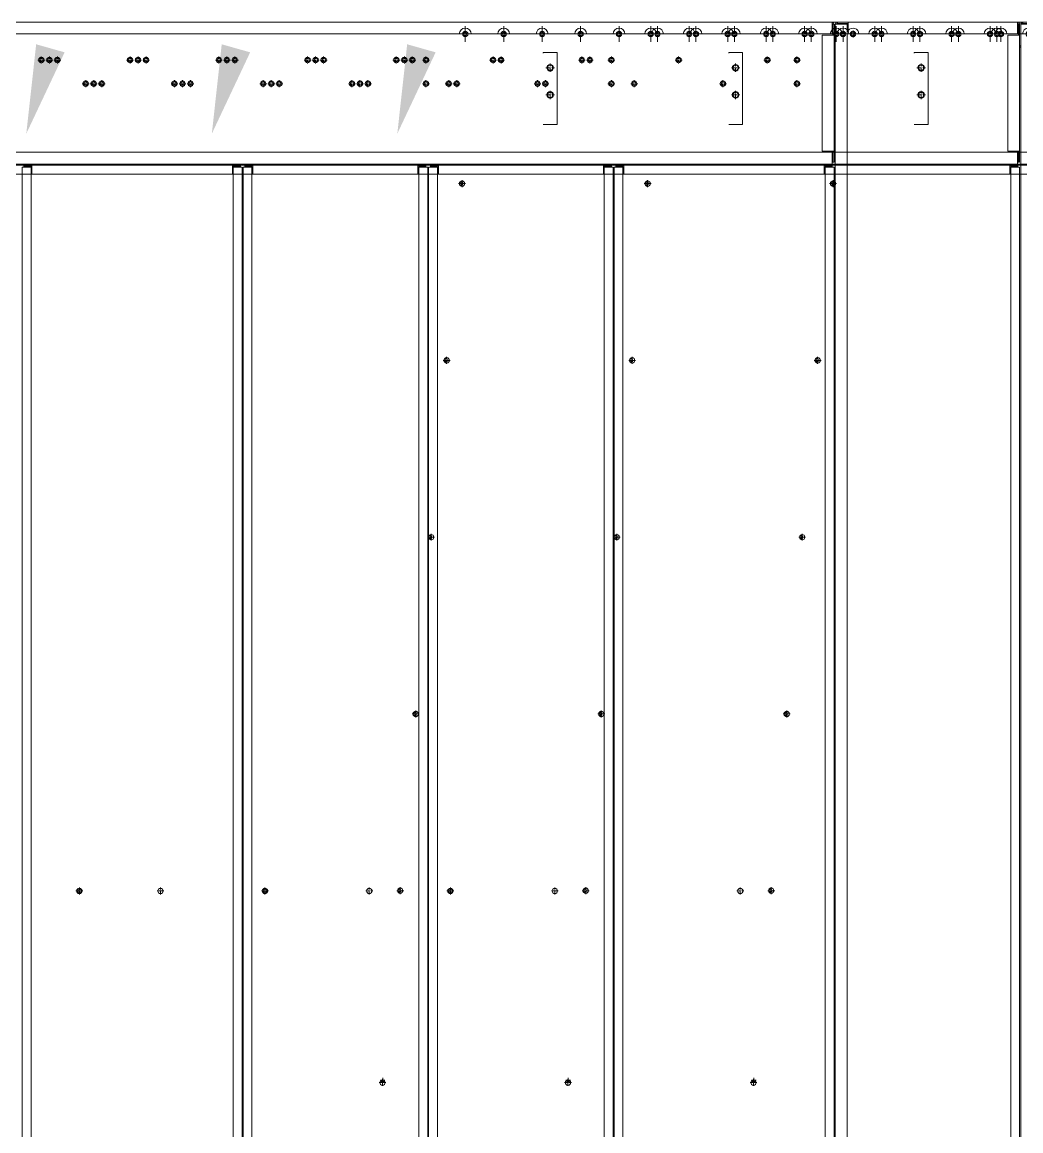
# Model space of a CAD drawing. Header units: millimetres. Extents: x -664082 to 30827, y -141530 to 21962.
# Drawn here: x -653954 to -652266, y -133929 to -132055 of the extents above; entities that cross this region are included whole.
import ezdxf

# ---------------------------------------------------------------- set-up
doc = ezdxf.new("R2010")
doc.units = ezdxf.units.MM
doc.linetypes.add('DASHDOT', pattern=[18.5, 12, -3, 0.5, -3])
doc.layers.add('냉각탑_dim', color=1, linetype='Continuous')

# ---------------------------------------------------------------- blocks, each defined once
blk = doc.blocks.new('1')
at = {"color": 7, "lineweight": 20}
for p, q in [((14509.3, 12349.3), (11516.3, 12349.3)), ((14514.8, 8904.8), (14514.8, 12345.8)), ((14534.8, 12345.8), (14534.8, 8904.8)), ((14536.8, 12349.3), (14990.8, 12349.3)), ((12064.8, 12329.3), (13879.3, 12329.3)), ((13899.3, 12329.3), (13944.3, 12329.3)), ((13964.3, 12329.3), (14009.3, 12329.3)), ((14029.3, 12329.3), (14074.3, 12329.3)), ((14094.3, 12329.3), (14139.3, 12329.3)), ((14159.3, 12329.3), (14204.3, 12329.3)), ((14224.3, 12329.3), (14269.3, 12329.3)), ((14289.3, 12329.3), (14334.3, 12329.3)), ((14354.3, 12329.3), (14399.3, 12329.3)), ((14419.3, 12329.3), (14464.3, 12329.3)), ((14484.3, 12329.3), (14509.3, 12329.3)), ((14492.8, 12327.3), (14492.8, 12131.3)), ((14512.8, 12131.3), (14512.8, 12327.3)), ((14554.8, 12329.3), (14784.8, 12329.3)), ((14804.8, 12329.3), (14990.8, 12329.3)), ((14021, 12297.8), (14044.6, 12297.8)), ((14044.6, 12297.8), (14044.6, 12176.3)), ((14044.6, 12176.3), (14021, 12176.3)), ((14509.3, 12129.3), (12164.3, 12129.3)), ((11516.3, 12109.3), (14509.3, 12109.3)), ((12529.9, 12107.3), (13495.7, 12107.3)), ((13530.4, 12107.3), (14496.2, 12107.3)), ((12513.3, 12104.2), (12513.3, 9254.4)), ((12528.3, 9254.4), (12528.3, 12104.2)), ((13495.7, 12092.3), (12529.9, 12092.3)), ((13497.3, 12104.2), (13497.3, 9254.4)), ((13512.3, 9254.4), (13512.3, 12104.2)), ((13513.8, 12104.2), (13513.8, 9254.4)), ((13528.8, 9254.4), (13528.8, 12104.2)), ((14496.2, 12092.3), (13530.4, 12092.3)), ((14497.8, 12104.2), (14497.8, 9254.4)), ((14512.8, 9254.4), (14512.8, 12104.2))]:
    blk.add_line(p, q, dxfattribs=at)
at = {"color": 7, "linetype": 'DASHDOT', "lineweight": 20}
for p, q in [((13889.3, 12342.3), (13889.3, 12316.3)), ((13954.3, 12342.3), (13954.3, 12316.3)), ((14019.3, 12342.3), (14019.3, 12316.3)), ((14084.3, 12342.3), (14084.3, 12316.3)), ((14149.3, 12342.3), (14149.3, 12316.3)), ((14214.3, 12342.3), (14214.3, 12316.3)), ((14279.3, 12342.3), (14279.3, 12316.3)), ((14344.3, 12342.3), (14344.3, 12316.3)), ((14409.3, 12342.3), (14409.3, 12316.3)), ((14474.3, 12342.3), (14474.3, 12316.3)), ((14794.8, 12342.3), (14794.8, 12316.3)), ((13902.3, 12329.3), (13876.3, 12329.3)), ((13967.3, 12329.3), (13941.3, 12329.3)), ((14032.3, 12329.3), (14006.3, 12329.3)), ((14097.3, 12329.3), (14071.3, 12329.3)), ((14162.3, 12329.3), (14136.3, 12329.3)), ((14227.3, 12329.3), (14201.3, 12329.3)), ((14292.3, 12329.3), (14266.3, 12329.3)), ((14357.3, 12329.3), (14331.3, 12329.3)), ((14422.3, 12329.3), (14396.3, 12329.3)), ((14487.3, 12329.3), (14461.3, 12329.3)), ((14807.8, 12329.3), (14781.8, 12329.3))]:
    blk.add_line(p, q, dxfattribs=at)
at = {"color": 7, "lineweight": 20, "ltscale": 0.0875}
for p, q in [((14509.3, 12349.3), (14509.3, 12345.8)), ((14514.8, 12345.8), (14518.3, 12345.8)), ((14536.8, 12349.3), (14536.8, 12345.8)), ((14512.8, 12327.3), (14509.3, 12327.3)), ((14512.8, 12131.3), (14509.3, 12131.3)), ((14509.3, 12109.3), (14509.3, 12112.8))]:
    blk.add_line(p, q, dxfattribs=at)
at = {"color": 7, "lineweight": 20, "ltscale": 0.0375}
for p, q in [((14510.8, 12345.8), (14509.3, 12345.8)), ((14518.3, 12347.3), (14518.3, 12345.8)), ((14510.8, 12112.8), (14509.3, 12112.8)), ((12516.4, 12105.7), (12516.4, 12104.2)), ((13509.2, 12105.7), (13509.2, 12104.2)), ((13516.9, 12105.7), (13516.9, 12104.2)), ((14509.7, 12105.7), (14509.7, 12104.2)), ((13513.8, 10902.3), (13512.3, 10902.3)), ((13513.8, 10858.3), (13512.3, 10858.3)), ((13513.8, 10841.3), (13512.3, 10841.3))]:
    blk.add_line(p, q, dxfattribs=at)
at = {"color": 7, "lineweight": 20, "ltscale": 0.4125}
for p, q in [((14509.3, 12329.3), (14509.3, 12345.8)), ((14518.3, 12345.8), (14534.8, 12345.8)), ((14509.3, 12327.3), (14492.8, 12327.3)), ((14492.8, 12131.3), (14509.3, 12131.3)), ((14509.3, 12112.8), (14509.3, 12129.3))]:
    blk.add_line(p, q, dxfattribs=at)
at = {"color": 7, "lineweight": 20, "ltscale": 0.4625}
for p, q in [((14510.8, 12345.8), (14510.8, 12327.3)), ((14512.8, 12327.3), (14512.8, 12345.8)), ((14518.3, 12349.3), (14536.8, 12349.3)), ((14536.8, 12347.3), (14518.3, 12347.3)), ((14510.8, 12131.3), (14510.8, 12112.8)), ((14512.8, 12112.8), (14512.8, 12131.3))]:
    blk.add_line(p, q, dxfattribs=at)
at = {"color": 7, "lineweight": 20, "ltscale": 0.05}
for p, q in [((14510.8, 12345.8), (14512.8, 12345.8)), ((14518.3, 12349.3), (14518.3, 12347.3)), ((13984.6, 12107.3), (13984.6, 12109.3)), ((14510.8, 12112.8), (14512.8, 12112.8))]:
    blk.add_line(p, q, dxfattribs=at)
at = {"color": 7, "lineweight": 20, "ltscale": 0.2625}
blk.add_line((14536.8, 12335.3), (14536.8, 12345.8), dxfattribs=at)
at = {"color": 7, "linetype": 'DASHDOT', "lineweight": 20, "ltscale": 0.292505}
for p, q in [((14544.8, 12335.1), (14544.8, 12323.4)), ((12572.8, 12291.1), (12572.8, 12279.4)), ((12722.8, 12291.1), (12722.8, 12279.4)), ((12872.8, 12291.1), (12872.8, 12279.4)), ((13022.8, 12291.1), (13022.8, 12279.4)), ((13172.8, 12291.1), (13172.8, 12279.4)), ((13322.8, 12291.1), (13322.8, 12279.4)), ((13472.8, 12291.1), (13472.8, 12279.4)), ((13622.8, 12291.1), (13622.8, 12279.4)), ((13772.8, 12291.1), (13772.8, 12279.4)), ((13822.8, 12291.1), (13822.8, 12279.4)), ((12647.8, 12251.1), (12647.8, 12239.4)), ((12797.8, 12251.1), (12797.8, 12239.4)), ((12947.8, 12251.1), (12947.8, 12239.4)), ((13097.8, 12251.1), (13097.8, 12239.4)), ((13247.8, 12251.1), (13247.8, 12239.4)), ((13397.8, 12251.1), (13397.8, 12239.4)), ((13547.8, 12251.1), (13547.8, 12239.4)), ((13697.8, 12251.1), (13697.8, 12239.4)), ((13822.8, 12251.1), (13822.8, 12239.4))]:
    blk.add_line(p, q, dxfattribs=at)
at = {"color": 7, "linetype": 'DASHDOT', "lineweight": 20, "ltscale": 0.2925}
for p, q in [((14550.7, 12329.3), (14539, 12329.3)), ((13628.7, 12285.3), (13617, 12285.3)), ((13778.7, 12285.3), (13767, 12285.3)), ((13828.7, 12285.3), (13817, 12285.3)), ((13553.7, 12245.3), (13542, 12245.3)), ((13703.7, 12245.3), (13692, 12245.3)), ((13828.7, 12245.3), (13817, 12245.3)), ((13889.9, 12076.4), (13878.2, 12076.4)), ((13863.7, 11777.5), (13852, 11777.5)), ((13837.6, 11478.7), (13825.9, 11478.7)), ((13733, 10880.7), (13721.3, 10880.7)), ((13755.3, 10556.7), (13743.6, 10556.7))]:
    blk.add_line(p, q, dxfattribs=at)
at = {"color": 7, "lineweight": 20, "ltscale": 0.023431}
blk.add_line((14021, 12296.9), (14021, 12297.8), dxfattribs=at)
at = {"color": 7, "lineweight": 20, "ltscale": 0.012499}
for p, q in [((14514.8, 12309.3), (14514.3, 12309.3)), ((14514.8, 12307.3), (14514.3, 12307.3))]:
    blk.add_line(p, q, dxfattribs=at)
at = {"color": 7, "linetype": 'DASHDOT', "lineweight": 20, "ltscale": 0.292499}
for p, q in [((12578.7, 12285.3), (12567, 12285.3)), ((12728.7, 12285.3), (12717, 12285.3)), ((12878.7, 12285.3), (12867, 12285.3)), ((13028.7, 12285.3), (13017, 12285.3)), ((13178.7, 12285.3), (13167, 12285.3)), ((13328.7, 12285.3), (13317, 12285.3)), ((13478.7, 12285.3), (13467, 12285.3)), ((12653.7, 12245.3), (12642, 12245.3)), ((12803.7, 12245.3), (12792, 12245.3)), ((12953.7, 12245.3), (12942, 12245.3)), ((13103.7, 12245.3), (13092, 12245.3)), ((13253.7, 12245.3), (13242, 12245.3)), ((13403.7, 12245.3), (13392, 12245.3)), ((13884, 12082.3), (13884, 12070.6)), ((13857.9, 11783.4), (13857.9, 11771.7)), ((13831.7, 11484.5), (13831.7, 11472.8)), ((13811.4, 11179.8), (13799.7, 11179.8)), ((13805.6, 11185.7), (13805.6, 11174)), ((12747.1, 10886.5), (12747.1, 10874.8)), ((13237.1, 10886.5), (13237.1, 10874.8)), ((13727.1, 10886.5), (13727.1, 10874.8)), ((13785.3, 10881), (13773.6, 10881)), ((13779.4, 10886.8), (13779.4, 10875.1))]:
    blk.add_line(p, q, dxfattribs=at)
at = {"color": 7, "linetype": 'DASHDOT', "lineweight": 20, "ltscale": 0.357495}
for p, q in [((14032.8, 12279.4), (14032.8, 12265.1)), ((14032.8, 12233.4), (14032.8, 12219.1))]:
    blk.add_line(p, q, dxfattribs=at)
at = {"color": 7, "linetype": 'DASHDOT', "lineweight": 20, "ltscale": 0.3575}
for p, q in [((14040, 12272.3), (14025.7, 12272.3)), ((14040, 12226.3), (14025.7, 12226.3))]:
    blk.add_line(p, q, dxfattribs=at)
at = {"color": 7, "lineweight": 20, "ltscale": 0.3375}
for p, q in [((12529.9, 12107.3), (12516.4, 12107.3)), ((13509.2, 12107.3), (13495.7, 12107.3)), ((13530.4, 12107.3), (13516.9, 12107.3)), ((14509.7, 12107.3), (14496.2, 12107.3)), ((12516.4, 12105.7), (12529.9, 12105.7)), ((13495.7, 12105.7), (13509.2, 12105.7)), ((13516.9, 12105.7), (13530.4, 12105.7)), ((14496.2, 12105.7), (14509.7, 12105.7))]:
    blk.add_line(p, q, dxfattribs=at)
at = {"color": 7, "lineweight": 20, "ltscale": 0.04}
for p, q in [((12516.4, 12107.3), (12516.4, 12105.7)), ((13509.2, 12107.3), (13509.2, 12105.7)), ((13516.9, 12107.3), (13516.9, 12105.7)), ((14509.7, 12107.3), (14509.7, 12105.7))]:
    blk.add_line(p, q, dxfattribs=at)
at = {"color": 7, "lineweight": 20, "ltscale": 0.0775}
for p, q in [((12529.9, 12107.3), (12529.9, 12104.2)), ((13495.7, 12107.3), (13495.7, 12104.2)), ((13530.4, 12107.3), (13530.4, 12104.2)), ((14496.2, 12107.3), (14496.2, 12104.2)), ((12513.3, 12104.2), (12516.4, 12104.2)), ((13512.3, 12104.2), (13509.2, 12104.2)), ((13513.8, 12104.2), (13516.9, 12104.2)), ((14512.8, 12104.2), (14509.7, 12104.2))]:
    blk.add_line(p, q, dxfattribs=at)
at = {"color": 7, "lineweight": 20, "ltscale": 0.050191}
for p, q in [((12950.8, 12109.3), (12950.6, 12107.3)), ((12950.6, 12107.3), (12950.8, 12109.3)), ((13255.6, 12109.3), (13255.4, 12107.3)), ((13255.4, 12107.3), (13255.6, 12109.3))]:
    blk.add_line(p, q, dxfattribs=at)
at = {"color": 7, "lineweight": 20, "ltscale": 0.05019}
blk.add_line((13865, 12107.3), (13865.2, 12109.3), dxfattribs=at)
at = {"color": 7, "lineweight": 20, "ltscale": 0.049997}
blk.add_line((14014.6, 12109.3), (14014.6, 12107.3), dxfattribs=at)
at = {"color": 7, "lineweight": 20, "ltscale": 0.04994}
blk.add_line((14014.6, 12109.3), (14014.6, 12107.3), dxfattribs=at)
at = {"color": 7, "lineweight": 20, "ltscale": 0.2975}
for p, q in [((12528.3, 12104.2), (12516.4, 12104.2)), ((12529.9, 12092.3), (12529.9, 12104.2)), ((13495.7, 12092.3), (13495.7, 12104.2)), ((13509.2, 12104.2), (13497.3, 12104.2)), ((13528.8, 12104.2), (13516.9, 12104.2)), ((13530.4, 12092.3), (13530.4, 12104.2)), ((14496.2, 12092.3), (14496.2, 12104.2)), ((14509.7, 12104.2), (14497.8, 12104.2))]:
    blk.add_line(p, q, dxfattribs=at)
at = {"color": 7, "linetype": 'DASHDOT', "lineweight": 20, "ltscale": 0.195}
for p, q in [((13886.3, 12076.4), (13878.5, 12076.4)), ((13807.8, 11179.8), (13800, 11179.8)), ((13781.7, 10881), (13773.9, 10881)), ((13753.3, 10556.7), (13745.5, 10556.7)), ((13753.7, 10560.7), (13745.9, 10560.7))]:
    blk.add_line(p, q, dxfattribs=at)
at = {"color": 7, "linetype": 'DASHDOT', "lineweight": 20, "ltscale": 0.194995}
for p, q in [((13882.4, 12080.3), (13882.4, 12072.5)), ((13856.2, 11781.4), (13856.2, 11773.6)), ((13830.1, 11482.6), (13830.1, 11474.8)), ((13237.3, 10884.2), (13237.3, 10876.4))]:
    blk.add_line(p, q, dxfattribs=at)
at = {"color": 7, "linetype": 'DASHDOT', "lineweight": 20, "ltscale": 0.195001}
for p, q in [((13860.1, 11777.5), (13852.3, 11777.5)), ((13834, 11478.7), (13826.2, 11478.7)), ((13803.9, 11183.7), (13803.9, 11175.9)), ((13241.2, 10880.3), (13233.4, 10880.3)), ((13777.8, 10884.9), (13777.8, 10877.1)), ((13749.8, 10564.6), (13749.8, 10556.8))]:
    blk.add_line(p, q, dxfattribs=at)
at = {"color": 7, "linetype": 'DASHDOT', "lineweight": 20, "ltscale": 0.292502}
for p, q in [((12753, 10880.7), (12741.3, 10880.7)), ((13243, 10880.7), (13231.3, 10880.7)), ((13749.4, 10562.6), (13749.4, 10550.9))]:
    blk.add_line(p, q, dxfattribs=at)
at = {"color": 7, "linetype": 'DASHDOT', "lineweight": 20, "ltscale": 0.194998}
blk.add_line((13749.4, 10560.6), (13749.4, 10552.8), dxfattribs=at)
at = {"color": 7, "lineweight": 20}
for centre, radius in [((13889.3, 12329.3), 4.5), ((13889.3, 12329.3), 3), ((13954.3, 12329.3), 4.5), ((13954.3, 12329.3), 3), ((14019.3, 12329.3), 4.5), ((14019.3, 12329.3), 3), ((14084.3, 12329.3), 4.5), ((14084.3, 12329.3), 3), ((14149.3, 12329.3), 4.5), ((14149.3, 12329.3), 3), ((14214.3, 12329.3), 4.5), ((14214.3, 12329.3), 3), ((14279.3, 12329.3), 4.5), ((14279.3, 12329.3), 3), ((14344.3, 12329.3), 4.5), ((14344.3, 12329.3), 3), ((14409.3, 12329.3), 4.5), ((14409.3, 12329.3), 3), ((14474.3, 12329.3), 4.5), ((14474.3, 12329.3), 3), ((14544.8, 12329.3), 4.5), ((14544.8, 12329.3), 3), ((14794.8, 12329.3), 4.5), ((14794.8, 12329.3), 3), ((12572.8, 12285.3), 4.5), ((12572.8, 12285.3), 3), ((12722.8, 12285.3), 4.5), ((12722.8, 12285.3), 3), ((12872.8, 12285.3), 4.5), ((12872.8, 12285.3), 3), ((13022.8, 12285.3), 4.5), ((13022.8, 12285.3), 3), ((13172.8, 12285.3), 4.5), ((13172.8, 12285.3), 3), ((13322.8, 12285.3), 4.5), ((13322.8, 12285.3), 3), ((13472.8, 12285.3), 4.5), ((13472.8, 12285.3), 3), ((13622.8, 12285.3), 4.5), ((13622.8, 12285.3), 3), ((13772.8, 12285.3), 4.5), ((13772.8, 12285.3), 3), ((13822.8, 12285.3), 4.5), ((13822.8, 12285.3), 3), ((14032.8, 12272.3), 5.5), ((14032.8, 12272.3), 4.5), ((12647.8, 12245.3), 4.5), ((12647.8, 12245.3), 3), ((12797.8, 12245.3), 4.5), ((12797.8, 12245.3), 3), ((12947.8, 12245.3), 4.5), ((12947.8, 12245.3), 3), ((13097.8, 12245.3), 4.5), ((13097.8, 12245.3), 3), ((13247.8, 12245.3), 4.5), ((13247.8, 12245.3), 3), ((13397.8, 12245.3), 4.5), ((13397.8, 12245.3), 3), ((13547.8, 12245.3), 4.5), ((13547.8, 12245.3), 3), ((13697.8, 12245.3), 4.5), ((13697.8, 12245.3), 3), ((13822.8, 12245.3), 4.5), ((13822.8, 12245.3), 3), ((14032.8, 12226.3), 5.5), ((14032.8, 12226.3), 4.5), ((13884, 12076.4), 4.5), ((13857.9, 11777.5), 4.5), ((13831.7, 11478.7), 4.5), ((13805.6, 11179.8), 4.5), ((12747.1, 10880.7), 4.5), ((13237.1, 10880.7), 4.5), ((13237.3, 10880.3), 3), ((13727.1, 10880.7), 4.5), ((13779.4, 10881), 4.5), ((13749.4, 10556.7), 4.5)]:
    blk.add_circle(centre, radius, dxfattribs=at)
for centre, radius, start, end in [((13889.3, 12329.3), 10, 0, 180), ((13954.3, 12329.3), 10, 0, 180), ((14019.3, 12329.3), 10, 0, 180), ((14084.3, 12329.3), 10, 0, 180), ((14149.3, 12329.3), 10, 0, 180), ((14214.3, 12329.3), 10, 0, 180), ((14279.3, 12329.3), 10, 0, 180), ((14344.3, 12329.3), 10, 0, 180), ((14409.3, 12329.3), 10, 0, 180), ((14474.3, 12329.3), 10, 0, 180), ((14509.3, 12345.8), 3.5, 0, 90), ((14509.3, 12345.8), 1.5, 0, 90), ((14518.3, 12345.8), 3.5, 90, 180), ((14518.3, 12345.8), 1.5, 90, 180), ((14544.8, 12329.3), 10, 0, 143.1301), ((14794.8, 12329.3), 10, 0, 180), ((14514.3, 12310.8), 1.5, 180, 270), ((14514.3, 12310.8), 3.5, 244.6225, 270), ((13882.4, 12076.4), 3, 210.7279, 150.2124), ((13856.2, 11777.5), 3, 210.7279, 150.2124), ((13830.1, 11478.7), 3, 210.7279, 150.2124), ((13803.9, 11179.8), 3, 210.7279, 150.2124), ((13777.8, 10881), 3, 210.7279, 150.2124), ((13749.8, 10560.7), 3, 186.3049, 343.766), ((13749.4, 10556.7), 3, 36.8103, 133.1897)]:
    blk.add_arc(centre, radius, start, end, dxfattribs=at)
at = {"layer": '냉각탑_dim', "lineweight": 20}
blk.add_solid([(13212.2, 12298.3), (13147.4, 12160.8), (13164.1, 12311.9)], dxfattribs=at)

msp = doc.modelspace()

# ---------------------------------------------------------------- block references
at = {"lineweight": 5}
for p in [(-667094.5, -144403.9), (-666780.9, -144403.9), (-666467.4, -144403.9)]:
    msp.add_blockref('1', p, dxfattribs=at)

doc.saveas('drawing.dxf')
